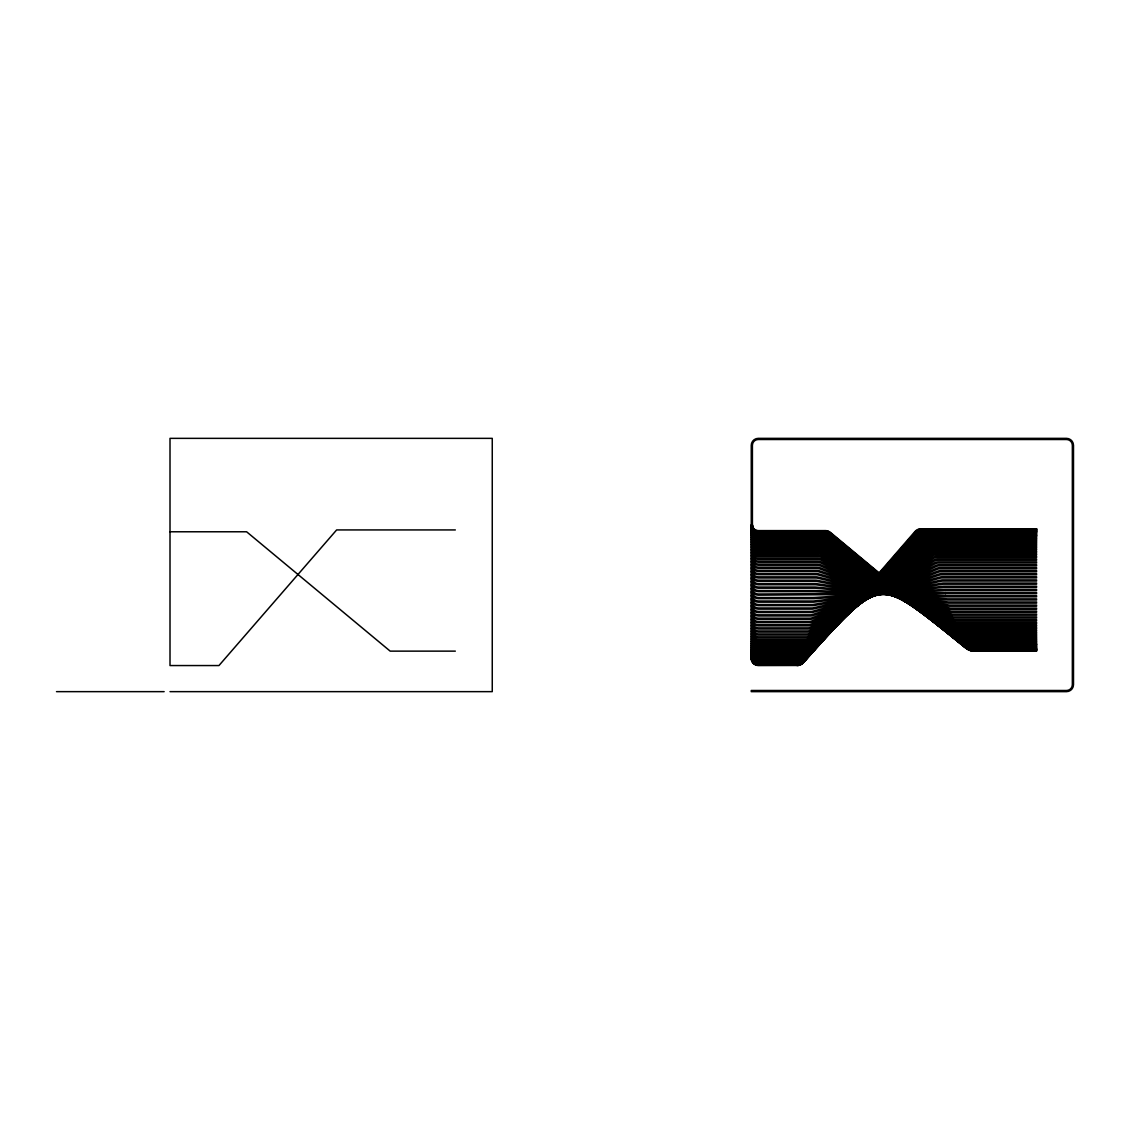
<?xml version="1.0" encoding="UTF-8"?>
<svg xmlns="http://www.w3.org/2000/svg" width="1130" height="1130" viewBox="0 0 1130 1130"><rect width="100%" height="100%" fill="white"/><g stroke="black" fill="none" stroke-linecap="round" stroke-linejoin="round"><path stroke-width="1.5" d="M878.9 573.08L914.919 531.566A8.136 8.136 0 0 1 921.063 528.769L1036.577 528.769L1036.577 536.524L928.803 536.524A6.978 6.978 0 0 0 923.874 538.572L889.607 572.896M806.636 658.126L811.015 653.084M816.467 646.798L819.744 643.027M827.386 634.227L829.561 631.698M879.776 573.842L885.242 567.557M887.417 565.028L892.884 558.743M897.248 553.714L915.794 532.329M879.663 573.094L915.823 531.637A8.136 8.136 0 0 1 921.953 528.84L1036.577 528.84M820.267 642.97L802.738 663.07A6.978 6.978 0 0 1 797.483 665.471L758.23 665.556A6.978 6.978 0 0 1 751.252 658.578L751.252 445.319A6.978 6.978 0 0 1 758.23 438.355L1066.522 438.355A6.978 6.978 0 0 1 1073.5 445.319L1073.5 684.681A6.978 6.978 0 0 1 1066.522 691.645L751.252 691.645L751.252 690.486L1066.522 690.486A5.805 5.805 0 0 0 1072.342 684.681L1072.342 445.319A5.805 5.805 0 0 0 1066.522 439.514L758.23 439.514A5.805 5.805 0 0 0 752.41 445.319L752.41 527.964M827.937 634.17L830.126 631.656M880.538 573.856L883.815 570.099M889.296 563.814L916.698 532.4A6.978 6.978 0 0 1 921.218 530.041M879.31 574.421L916.713 531.863A8.136 8.136 0 0 1 922.829 529.094L1036.577 529.094M836.2 625.257L803.19 662.816A6.978 6.978 0 0 1 797.964 665.189L758.23 665.189A6.978 6.978 0 0 1 751.252 658.211M880.185 575.184L917.588 532.625A6.978 6.978 0 0 1 922.829 530.253L1036.577 530.253M806.1 657.886L808.303 655.4M817.145 645.442L819.349 642.956M880.072 574.534L917.617 532.244A8.136 8.136 0 0 1 923.69 529.504L1036.577 529.504M838.983 622.588L803.656 662.392A6.978 6.978 0 0 1 798.444 664.737L758.23 664.737A6.978 6.978 0 0 1 751.252 657.759M882.05 574.068L901.924 551.68M904.127 549.194L918.478 533.021A6.978 6.978 0 0 1 922.97 530.705M880.835 574.704L918.506 532.781A8.136 8.136 0 0 1 924.566 530.083L1036.577 530.083M838.474 623.562L804.108 661.784A6.978 6.978 0 0 1 798.924 664.101L758.23 664.101A5.805 5.805 0 0 1 757.171 663.932M885.016 571.78L892.771 563.15M897.206 558.22L919.382 533.558A6.978 6.978 0 0 1 924.566 531.255L1036.577 531.255M803.713 660.217L807.046 656.572M811.495 651.685L821.51 640.724M880.482 576.13L919.41 533.473A8.136 8.136 0 0 1 925.428 530.832L1036.577 530.832M846.85 614.692L804.574 661.008A6.978 6.978 0 0 1 799.419 663.282L758.23 663.282A6.978 6.978 0 0 1 751.252 656.304M882.445 575.693L920.272 534.264A6.978 6.978 0 0 1 925.428 531.99L1036.577 531.99M811.99 650.852L804.179 659.27A5.805 5.805 0 0 1 799.913 661.121M825.394 636.444L829.858 631.642M882.346 575.17L920.314 534.321A8.136 8.136 0 0 1 926.275 531.736L1036.577 531.736M844.11 618.011L805.026 660.061A6.978 6.978 0 0 1 799.913 662.279L758.23 662.279A6.978 6.978 0 0 1 751.252 655.315M883.194 575.961L921.176 535.111A6.978 6.978 0 0 1 926.275 532.894M808.275 654.298L804.645 658.14A5.805 5.805 0 0 1 800.421 659.948M814.349 647.9L817.993 644.072M819.208 642.786L826.496 635.116M882.361 576.258L921.218 535.323A8.136 8.136 0 0 1 927.123 532.781L1036.577 532.781M852.839 609.042L805.478 658.945A6.978 6.978 0 0 1 800.421 661.121L758.23 661.121A5.805 5.805 0 0 1 752.82 657.448M883.208 577.063L922.066 536.129A6.978 6.978 0 0 1 927.123 533.953L1036.577 533.996M808.755 653.084L805.097 656.855A5.805 5.805 0 0 1 800.93 658.606L758.23 658.606A5.805 5.805 0 0 1 752.509 653.86M813.628 648.069L819.73 641.798M828.262 633.026L830.705 630.512M883.123 576.597L922.137 536.468A8.136 8.136 0 0 1 927.97 533.996M855.919 606.245L805.93 657.66A6.978 6.978 0 0 1 800.93 659.779L758.23 659.779A6.978 6.978 0 0 1 751.252 652.801M883.957 577.402L922.97 537.273A6.978 6.978 0 0 1 927.97 535.168L1036.577 535.168M806.792 654.171L820.253 640.696M821.468 639.467L833.714 627.207M882.657 578.193L923.055 537.753A8.136 8.136 0 0 1 928.803 535.366L1036.577 535.366M860.227 602.304L806.382 656.219A6.978 6.978 0 0 1 801.452 658.267L758.23 658.267A6.978 6.978 0 0 1 751.252 651.29M820.761 639.467L806.015 653.79A5.805 5.805 0 0 1 801.975 655.428L758.23 655.428A5.805 5.805 0 0 1 752.509 650.682M830.592 629.918L840.423 620.356M883.42 578.574L923.973 539.18A8.136 8.136 0 0 1 929.637 536.877L1036.577 536.877L1036.577 538.05L929.637 538.05A6.978 6.978 0 0 0 924.778 540.013L885.468 578.221M857.204 605.68L806.834 654.623A6.978 6.978 0 0 1 801.975 656.601L758.23 656.601A6.978 6.978 0 0 1 751.252 649.623M821.284 638.111L806.481 652.024A5.805 5.805 0 0 1 802.498 653.606L758.23 653.606A5.805 5.805 0 0 1 752.41 647.787M823.742 635.795L832.386 627.687M837.316 623.054L844.717 616.09M850.89 610.299L854.591 606.824M884.183 578.998L924.891 540.747A8.136 8.136 0 0 1 930.456 538.544L1036.577 538.544L1036.577 539.702L930.456 539.702A6.978 6.978 0 0 0 925.682 541.595L886.217 578.687M860.311 603.025L807.272 652.872A6.978 6.978 0 0 1 802.498 654.764L758.23 654.764A6.978 6.978 0 0 1 751.252 647.787M836.652 623.195L806.933 650.117A5.805 5.805 0 0 1 803.034 651.615L758.23 651.615A5.805 5.805 0 0 1 752.41 645.809M844.082 616.471L846.568 614.226M884.945 579.45L925.823 542.442A8.136 8.136 0 0 1 931.275 540.338L1036.577 540.338L1036.577 541.496L931.275 541.496A6.978 6.978 0 0 0 926.6 543.304L886.965 579.196M864.676 599.38L807.724 650.979A6.978 6.978 0 0 1 803.034 652.787L758.23 652.787A6.978 6.978 0 0 1 751.252 645.809M835.988 623.195L807.385 648.055A5.805 5.805 0 0 1 803.571 649.482L758.23 649.482A5.805 5.805 0 0 1 752.41 643.676M838.474 621.034L842.203 617.785M852.147 609.141L855.876 605.892M886.965 578.871L926.755 544.264A8.136 8.136 0 0 1 932.095 542.273L1036.577 542.273L1036.577 543.431L932.095 543.431A6.978 6.978 0 0 0 927.518 545.14L887.728 579.747M865.354 599.197L808.148 648.945A6.978 6.978 0 0 1 803.571 650.654L758.23 650.654A6.978 6.978 0 0 1 751.252 643.676M840.296 618.873L807.837 645.866A5.805 5.805 0 0 1 804.122 647.207L758.23 647.207A5.805 5.805 0 0 1 752.41 641.402M845.297 614.72L850.283 610.567M886.499 580.467L927.688 546.214A8.136 8.136 0 0 1 932.9 544.335L1036.577 544.335L1036.577 545.493L932.9 545.493A6.978 6.978 0 0 0 928.436 547.104L888.491 580.326M867.261 597.968L808.586 646.77A6.978 6.978 0 0 1 804.122 648.38L758.23 648.38A6.978 6.978 0 0 1 751.252 641.402M842.486 616.486L808.289 643.549A5.805 5.805 0 0 1 804.687 644.806L758.23 644.806A5.805 5.805 0 0 1 752.41 638.987M887.615 580.749L928.648 548.276A8.136 8.136 0 0 1 933.691 546.51L1036.577 546.51L1036.577 547.683L933.691 547.683A6.978 6.978 0 0 0 929.369 549.18L888.335 581.668M869.182 596.824L809.009 644.453A6.978 6.978 0 0 1 804.687 645.965L758.23 645.965A6.978 6.978 0 0 1 751.252 638.987M845.819 613.279L808.727 641.106A5.805 5.805 0 0 1 805.238 642.264L758.23 642.264A5.805 5.805 0 0 1 752.41 636.444M849.944 610.2L854.054 607.107M888.392 581.343L929.609 550.437A8.136 8.136 0 0 1 934.482 548.813L1036.577 548.813L1036.577 549.971L934.482 549.971A6.978 6.978 0 0 0 930.301 551.369L889.098 582.275M869.86 596.697L809.433 642.024A6.978 6.978 0 0 1 805.238 643.422L758.23 643.422A6.978 6.978 0 0 1 751.252 636.444M854.69 606.358L809.165 638.535A5.805 5.805 0 0 1 805.817 639.594L758.23 639.594A5.805 5.805 0 0 1 752.41 633.789M858.828 603.434L861.597 601.485M889.183 581.978L930.569 552.725A8.136 8.136 0 0 1 935.273 551.228L1036.577 551.228L1036.577 552.386L935.273 552.386A6.978 6.978 0 0 0 931.247 553.672L889.861 582.925M869.168 597.558L809.843 639.481A6.978 6.978 0 0 1 805.817 640.767L758.23 640.767A6.978 6.978 0 0 1 751.252 633.789M852.557 607.403L809.603 635.851A5.805 5.805 0 0 1 806.396 636.826L758.23 636.826A5.805 5.805 0 0 1 752.41 631.006M889.974 582.628L931.558 555.098A8.136 8.136 0 0 1 936.05 553.742L1036.577 553.742L1036.577 554.915L936.05 554.915A6.978 6.978 0 0 0 932.194 556.073L890.624 583.603M869.832 597.36L810.238 636.826A6.978 6.978 0 0 1 806.396 637.984L758.23 637.984A6.978 6.978 0 0 1 751.252 631.006M851.794 607.333L810.026 633.068A5.805 5.805 0 0 1 806.975 633.93L758.23 633.93A5.805 5.805 0 0 1 752.41 628.125M890.779 583.306L932.547 557.57A8.136 8.136 0 0 1 936.812 556.356L1036.577 556.356L1036.577 557.528L936.812 557.528A6.978 6.978 0 0 0 933.154 558.559L891.386 584.295M871.894 596.315L810.634 634.057A6.978 6.978 0 0 1 806.975 635.102L758.23 635.102A6.978 6.978 0 0 1 751.252 628.125M860.806 601.527L810.436 630.187A5.805 5.805 0 0 1 807.569 630.95L758.23 630.95A5.805 5.805 0 0 1 752.41 625.13M891.584 584.012L933.549 560.127A8.136 8.136 0 0 1 937.575 559.067L1036.577 559.067L1036.577 560.226L937.575 560.226A6.978 6.978 0 0 0 934.129 561.144L892.149 585.029M875.369 594.578L811.015 631.204A6.978 6.978 0 0 1 807.569 632.108L758.23 632.108A6.978 6.978 0 0 1 751.252 625.13M857.246 603.053L810.846 627.221A5.805 5.805 0 0 1 808.162 627.87L758.23 627.87A5.805 5.805 0 0 1 752.41 622.065M858.786 602.248L861.879 600.637M892.813 584.521L934.567 562.768A8.136 8.136 0 0 1 938.324 561.85L1036.577 561.85L1036.577 563.023L938.324 563.023A6.978 6.978 0 0 0 935.103 563.799L893.35 585.552M873.25 596.019L811.382 628.252A6.978 6.978 0 0 1 808.162 629.029L758.23 629.029A6.978 6.978 0 0 1 751.252 622.065M864.097 599.225L811.255 624.156A5.805 5.805 0 0 1 808.769 624.706L758.23 624.706A5.805 5.805 0 0 1 752.41 618.901M893.632 585.298L935.598 565.494A8.136 8.136 0 0 1 939.072 564.718L1036.577 564.718L1036.577 565.876L939.072 565.876A6.978 6.978 0 0 0 936.106 566.554L895.68 585.608M878.589 593.674L811.75 625.201A6.978 6.978 0 0 1 808.769 625.879L758.23 625.879A6.978 6.978 0 0 1 751.252 618.901M856.964 601.909L811.637 621.02A5.805 5.805 0 0 1 809.391 621.472L758.23 621.472A5.805 5.805 0 0 1 752.41 615.666M858.518 601.245L864.775 598.603M894.466 586.089L936.657 568.291A8.136 8.136 0 0 1 939.821 567.656L1036.577 567.656L1036.577 568.814L939.821 568.814A6.978 6.978 0 0 0 937.109 569.365L894.918 587.162M879.281 593.744L812.089 622.093A6.978 6.978 0 0 1 809.391 622.644L758.23 622.644A6.978 6.978 0 0 1 751.252 615.666M867.021 597.403L812.032 617.813A5.805 5.805 0 0 1 809.998 618.181L758.23 618.181A5.805 5.805 0 0 1 752.41 612.361M895.299 586.894L937.716 571.144A8.136 8.136 0 0 1 940.556 570.636L1036.577 570.636L1036.577 571.808L940.556 571.808A6.978 6.978 0 0 0 938.126 572.246L895.709 587.981M879.988 593.815L812.428 618.901A6.978 6.978 0 0 1 809.998 619.339L758.23 619.339A6.978 6.978 0 0 1 751.252 612.361M874.013 594.818L812.399 614.536A5.805 5.805 0 0 1 810.634 614.819L758.23 614.819A5.805 5.805 0 0 1 752.41 608.999M896.132 587.727L938.804 574.068A8.136 8.136 0 0 1 941.276 573.687L1036.577 573.687L1036.577 574.845L941.276 574.845A6.978 6.978 0 0 0 939.157 575.184L896.5 588.843M880.694 593.9L812.753 615.652A6.978 6.978 0 0 1 810.634 615.977L758.23 615.977A6.978 6.978 0 0 1 751.252 608.999M860.438 598.406L812.767 611.217A5.805 5.805 0 0 1 811.255 611.415L758.23 611.415A5.805 5.805 0 0 1 752.41 605.595M862.02 597.968L868.377 596.259M896.98 588.575L939.892 577.049A8.136 8.136 0 0 1 941.996 576.766L1036.577 576.766L1036.577 577.924L941.996 577.924A6.978 6.978 0 0 0 940.188 578.164L898.873 589.267M881.4 593.97L813.063 612.333A6.978 6.978 0 0 1 811.255 612.573L758.23 612.573A6.978 6.978 0 0 1 751.252 605.595M867.473 596.033L813.12 607.841A5.805 5.805 0 0 1 811.891 607.968L758.23 607.968A5.805 5.805 0 0 1 752.41 602.149M897.841 589.45L940.993 580.071A8.136 8.136 0 0 1 942.717 579.888L1036.577 579.888L1036.577 581.046L942.717 581.046A6.978 6.978 0 0 0 941.248 581.216L898.082 590.58M883.702 593.702L813.374 608.971A6.978 6.978 0 0 1 811.891 609.127L758.23 609.127A6.978 6.978 0 0 1 751.252 602.149M861.71 596.442L813.473 604.423A5.805 5.805 0 0 1 812.527 604.494L758.23 604.494A5.805 5.805 0 0 1 752.41 598.688M866.541 595.637L871.357 594.846M898.703 590.326L942.109 583.151A8.136 8.136 0 0 1 943.437 583.038L1036.577 583.038L1036.577 584.196L943.437 584.196A6.978 6.978 0 0 0 942.307 584.295L900.497 591.202M884.409 593.857L813.671 605.567A6.978 6.978 0 0 1 812.527 605.652L758.23 605.652A6.978 6.978 0 0 1 751.252 598.688M867.204 594.903L813.826 600.962A5.805 5.805 0 0 1 813.162 601.005L758.23 601.005A5.805 5.805 0 0 1 752.41 595.185M873.674 594.154L876.908 593.787M899.565 591.216L943.239 586.244A8.136 8.136 0 0 1 944.157 586.202L1036.577 586.202L1036.577 587.36L944.157 587.36A6.978 6.978 0 0 0 943.366 587.402L901.302 592.191M886.753 593.843L813.953 602.12A6.978 6.978 0 0 1 813.162 602.163L758.23 602.163A6.978 6.978 0 0 1 751.252 595.185M814.165 597.488L872.756 593.843M900.426 592.12L944.355 589.38A8.136 8.136 0 0 1 944.864 589.366L1036.577 589.366L1036.577 590.538L944.864 590.538A6.978 6.978 0 0 0 944.44 590.552L902.121 593.179M889.098 593.985L814.236 598.646A6.978 6.978 0 0 1 813.812 598.66L758.23 598.66A6.978 6.978 0 0 1 751.252 591.696M870.171 593.377L758.23 593.999A5.805 5.805 0 0 1 752.41 588.193M902.927 593.01L945.485 592.544M889.833 594.324L758.23 595.171A6.978 6.978 0 0 1 751.252 588.193M902.941 594.182L945.499 593.702M455.334 529.928L336.641 529.928L218.952 665.556L170.008 665.556L170.008 438.355L492.256 438.355L492.256 691.645L170.008 691.645M784.517 531.439L823.954 531.439A8.136 8.136 0 0 1 829.152 533.303M170.008 531.778L246.608 531.778L390.175 651.134L455.334 651.134M752.509 530.295A5.805 5.805 0 0 0 758.23 535.055L822.64 535.055A6.978 6.978 0 0 1 827.005 536.581L964.144 646.643A6.978 6.978 0 0 0 967.93 648.154M945.584 592.544L1036.577 592.544L1036.577 593.702L945.584 593.702M813.812 597.502L758.23 597.502A5.805 5.805 0 0 1 752.41 591.696M1036.577 644.538L965.726 644.538A6.978 6.978 0 0 1 963.509 644.171M1036.577 644.736L966.659 644.736A5.805 5.805 0 0 1 963.495 643.803M1036.577 645.95L967.591 645.95A5.805 5.805 0 0 1 964.384 644.99M967.591 647.109L1036.577 647.01M1036.577 647.914L969.427 647.914A5.805 5.805 0 0 1 966.164 646.897M1036.577 648.648L970.345 648.648A5.805 5.805 0 0 1 968.862 648.465M1036.577 649.072L969.427 649.072A6.978 6.978 0 0 1 965.034 647.504L827.471 535.62A6.978 6.978 0 0 0 823.064 534.052L758.23 534.052A6.978 6.978 0 0 1 751.252 527.074M971.249 649.227L1036.577 649.227M1036.577 649.651L972.153 649.651A5.805 5.805 0 0 1 968.438 648.295L833.615 536.185M1036.577 649.976L973.043 649.891A5.805 5.805 0 0 1 969.328 648.549L830.07 532.583A8.136 8.136 0 0 0 824.872 530.705M1036.577 650.4L971.249 650.4A6.978 6.978 0 0 1 966.8 648.789L828.403 534.207A6.978 6.978 0 0 0 823.954 532.597L758.23 532.597A6.978 6.978 0 0 1 751.252 525.62M1036.577 650.809L972.153 650.809A6.978 6.978 0 0 1 967.69 649.199L828.869 533.755A6.978 6.978 0 0 0 824.406 532.145L758.23 532.145A6.978 6.978 0 0 1 751.252 525.168M56.5 691.645L164.147 691.645M864.337 592.459L814.97 590.51L758.23 590.51A5.805 5.805 0 0 1 752.41 584.704M869.253 592.657L879.098 593.038M903.703 594.013L946.488 595.708L1036.577 595.708L1036.577 596.866L946.432 596.866L905.285 595.242M890.525 594.663L814.914 591.668L758.23 591.668A6.978 6.978 0 0 1 751.252 584.704M865.057 591.484L815.818 587.077A8.136 8.136 0 0 0 815.097 587.035L758.23 587.035A5.805 5.805 0 0 1 752.41 581.23L752.41 571.498M866.696 591.626L873.264 592.219M878.194 592.657L881.471 592.953M902.799 594.86L947.124 598.829A5.805 5.805 0 0 0 947.632 598.858L1036.577 598.858L1036.577 600.016L947.632 600.016A6.978 6.978 0 0 1 947.011 599.988L907.63 596.456M892.855 595.143L815.719 588.236A6.978 6.978 0 0 0 815.097 588.207L758.23 588.207A6.978 6.978 0 0 1 751.252 581.23M877.276 592.106L816.51 583.673A8.136 8.136 0 0 0 815.38 583.603L758.23 583.603A5.805 5.805 0 0 1 752.41 577.783M906.839 596.216L947.901 601.923A5.805 5.805 0 0 0 948.706 601.965L1036.577 601.965L1036.577 603.138L948.706 603.138A6.978 6.978 0 0 1 947.745 603.067L908.322 597.601M893.533 595.538L816.34 584.832A6.978 6.978 0 0 0 815.38 584.761L758.23 584.761A6.978 6.978 0 0 1 751.252 577.783M879.649 592.021L817.174 580.326A8.136 8.136 0 0 0 815.676 580.184L758.23 580.184A5.805 5.805 0 0 1 752.41 574.379M907.588 597.261L948.692 604.96A5.805 5.805 0 0 0 949.765 605.059L1036.577 605.059L1036.577 606.217L949.765 606.217A6.978 6.978 0 0 1 948.48 606.104L909.029 598.716M895.864 596.245L816.962 581.47A6.978 6.978 0 0 0 815.676 581.357L758.23 581.357A6.978 6.978 0 0 1 751.252 574.379M877.078 590.948L817.838 577.049A8.136 8.136 0 0 0 815.987 576.837L758.23 576.837A5.805 5.805 0 0 1 752.41 571.017L752.41 564.774M908.351 598.293L949.483 607.94A5.805 5.805 0 0 0 950.81 608.095L1036.577 608.095L1036.577 609.268L950.81 609.268A6.978 6.978 0 0 1 949.214 609.07L909.721 599.804M896.556 596.725L817.569 578.179A6.978 6.978 0 0 0 815.987 577.995L758.23 577.995A6.978 6.978 0 0 1 751.252 571.017M882.742 591.894L818.487 573.828A8.136 8.136 0 0 0 816.284 573.532L758.23 573.532A5.805 5.805 0 0 1 752.41 567.726M910.752 599.762L950.288 610.878A5.805 5.805 0 0 0 951.856 611.09L1036.577 611.09L1036.577 612.248L951.856 612.248A6.978 6.978 0 0 1 949.963 611.994L912.08 601.344M898.901 597.643L818.177 574.958A6.978 6.978 0 0 0 816.284 574.69L758.23 574.69A6.978 6.978 0 0 1 751.252 567.726M881.81 591.145L819.123 570.692A8.136 8.136 0 0 0 816.609 570.297L758.23 570.297A5.805 5.805 0 0 1 752.41 564.477M886.753 592.756L895.002 595.439M909.848 600.284L951.093 613.731A5.805 5.805 0 0 0 952.901 614.028L1036.577 614.028L1036.577 615.186L952.901 615.186A6.978 6.978 0 0 1 950.74 614.833L912.786 602.474M901.246 598.702L818.77 571.808A6.978 6.978 0 0 0 816.609 571.455L758.23 571.455A6.978 6.978 0 0 1 751.252 564.477M885.835 592.078L819.744 567.641A8.136 8.136 0 0 0 816.919 567.133L758.23 567.133A5.805 5.805 0 0 1 752.41 561.327M910.611 601.245L951.912 616.528A5.805 5.805 0 0 0 953.932 616.881L1036.577 616.881L1036.577 618.053L953.932 618.053A6.978 6.978 0 0 1 951.502 617.616L915.159 604.169M901.952 599.281L819.349 568.729A6.978 6.978 0 0 0 816.919 568.291L758.23 568.291A6.978 6.978 0 0 1 751.252 561.327M882.036 590.1L820.352 564.675A8.136 8.136 0 0 0 817.258 564.054L758.23 564.054A5.805 5.805 0 0 1 752.41 558.248M888.053 592.572L892.559 594.437M915.131 603.731L952.731 619.24A5.805 5.805 0 0 0 954.949 619.678L1036.577 619.678L1036.577 620.836L954.949 620.836A6.978 6.978 0 0 1 952.293 620.314L919.199 606.669M908.661 602.332L819.914 565.749A6.978 6.978 0 0 0 817.258 565.226L758.23 565.226A6.978 6.978 0 0 1 751.252 558.248M885.751 591.145L820.945 561.794A8.136 8.136 0 0 0 817.583 561.073L758.23 561.073A5.805 5.805 0 0 1 752.41 555.254M917.405 605.482L953.579 621.867A5.805 5.805 0 0 0 955.966 622.376L1036.577 622.376L1036.577 623.548L955.966 623.548A6.978 6.978 0 0 1 953.099 622.927L919.933 607.898M907.884 602.445L820.465 562.853A6.978 6.978 0 0 0 817.583 562.232L758.23 562.232A6.978 6.978 0 0 1 751.252 555.254M886.457 590.962L821.524 559.025A8.136 8.136 0 0 0 817.936 558.192L758.23 558.192A5.805 5.805 0 0 1 752.41 552.372M887.968 591.71L900.045 597.657M916.656 605.821L954.412 624.396A5.805 5.805 0 0 0 956.983 624.989L1036.577 624.989L1036.577 626.161L956.983 626.161A6.978 6.978 0 0 1 953.904 625.441L922.193 609.833M911.613 604.635L821.016 560.07A6.978 6.978 0 0 0 817.936 559.35L758.23 559.35A6.978 6.978 0 0 1 751.252 552.372M885.652 589.987L822.089 556.356A8.136 8.136 0 0 0 818.29 555.409L758.23 555.409A5.805 5.805 0 0 1 752.41 549.59M888.674 591.597L891.697 593.193M921.967 609.211L955.26 626.839A5.805 5.805 0 0 0 957.986 627.517L1036.577 627.517L1036.577 628.676L957.986 628.676A6.978 6.978 0 0 1 954.723 627.87L924.453 611.839M910.837 604.635L821.552 557.387A6.978 6.978 0 0 0 818.29 556.567L758.23 556.567A6.978 6.978 0 0 1 751.252 549.59M892.418 593.193L822.64 553.799A8.136 8.136 0 0 0 818.643 552.74L758.23 552.74A5.805 5.805 0 0 1 752.41 546.934M895.454 594.917L898.477 596.626M922.744 610.327L956.121 629.17A5.805 5.805 0 0 0 958.975 629.918L1036.577 629.918L1036.577 631.091L958.975 631.091A6.978 6.978 0 0 1 955.542 630.187L928.239 614.762M916.105 607.912L822.075 554.802A6.978 6.978 0 0 0 818.643 553.912L758.23 553.912A6.978 6.978 0 0 1 751.252 546.934M890.087 591.386L823.191 551.355A8.136 8.136 0 0 0 819.01 550.197L758.23 550.197A5.805 5.805 0 0 1 752.41 544.392M894.268 593.886L897.051 595.552M923.535 611.386L956.969 631.402A5.805 5.805 0 0 0 959.963 632.221L1036.577 632.221L1036.577 633.393L959.963 633.393A6.978 6.978 0 0 1 956.376 632.405L929.905 616.556M918.747 609.889L822.598 552.358A6.978 6.978 0 0 0 819.01 551.369L758.23 551.369A6.978 6.978 0 0 1 751.252 544.392M899.169 596.555L823.728 549.039A8.136 8.136 0 0 0 819.391 547.796L758.23 547.796A5.805 5.805 0 0 1 752.41 541.976M929.905 615.921L957.845 633.52A5.805 5.805 0 0 0 960.938 634.41L1036.577 634.41L1036.577 635.568L960.938 635.568A6.978 6.978 0 0 1 957.223 634.495L934.863 620.427M922.292 612.502L823.106 550.028A6.978 6.978 0 0 0 819.391 548.954L758.23 548.954A6.978 6.978 0 0 1 751.252 541.976M884.479 586.569L824.25 546.864A8.136 8.136 0 0 0 819.773 545.522L758.23 545.522A5.805 5.805 0 0 1 752.41 539.702M888.674 589.337L891.485 591.188M895.68 593.956L899.876 596.725M930.696 617.037L958.706 635.512A5.805 5.805 0 0 0 961.913 636.473L1036.577 636.473L1036.577 637.631L961.913 637.631A6.978 6.978 0 0 1 958.071 636.487L941.262 625.399M924.453 614.325L823.615 547.838A6.978 6.978 0 0 0 819.773 546.68L758.23 546.68A6.978 6.978 0 0 1 751.252 539.702M925.851 615.243L930.061 618.011M883.745 585.312L824.759 544.815A8.136 8.136 0 0 0 820.154 543.389L758.23 543.389A5.805 5.805 0 0 1 752.509 538.629M886.556 587.247L892.177 591.103M897.785 594.959L900.596 596.88M935.711 620.991L938.522 622.913M942.731 625.808L959.582 637.377A5.805 5.805 0 0 0 962.873 638.408L1036.577 638.408L1036.577 639.566L962.873 639.566A6.978 6.978 0 0 1 958.918 638.337L949.101 631.585M929.439 618.096L824.109 545.776A6.978 6.978 0 0 0 820.154 544.547L758.23 544.547A6.978 6.978 0 0 1 751.252 537.569M880.185 581.992L825.267 542.909A8.136 8.136 0 0 0 820.549 541.397L758.23 541.397A5.805 5.805 0 0 1 752.509 536.651M883.01 583.998L892.87 591.018M899.904 596.033L905.54 600.03M913.986 606.047L918.21 609.056M943.564 627.094L960.458 639.128A5.805 5.805 0 0 0 963.834 640.202L1036.577 640.202L1036.577 641.36L963.834 641.36A6.978 6.978 0 0 1 959.78 640.074L952.745 635.06M928.803 618.025L824.603 543.855A6.978 6.978 0 0 0 820.549 542.57L758.23 542.57A6.978 6.978 0 0 1 751.252 535.592M931.629 620.031L940.075 626.034M892.149 589.902L825.776 541.157A8.136 8.136 0 0 0 820.959 539.575L758.23 539.575A5.805 5.805 0 0 1 752.509 534.815M903.435 598.208L910.498 603.392M944.398 628.28L961.333 640.724A5.805 5.805 0 0 0 964.78 641.854L1036.577 641.854L1036.577 643.027L964.78 643.027A6.978 6.978 0 0 1 961.107 641.967M940.88 627.15L825.084 542.089A6.978 6.978 0 0 0 820.959 540.733L758.23 540.733A6.978 6.978 0 0 1 751.252 533.755M957.83 639.594L960.655 641.67M882.488 581.992L826.27 539.547A8.136 8.136 0 0 0 821.369 537.908L758.23 537.908A5.805 5.805 0 0 1 752.509 533.148M886.4 584.945L892.94 589.888M896.867 592.84L903.393 597.784M911.246 603.702L913.859 605.68M921.699 611.598L924.312 613.576M949.144 632.334L951.757 634.297M955.683 637.264L962.223 642.193A5.805 5.805 0 0 0 965.726 643.366L1036.577 643.366L1036.577 651.134L973.043 651.064A6.978 6.978 0 0 1 968.58 649.439L829.335 533.487A6.978 6.978 0 0 0 824.872 531.863M952.364 636.218L825.564 540.479A6.978 6.978 0 0 0 821.369 539.067L758.23 539.067A6.978 6.978 0 0 1 751.252 532.089M880.51 579.662L826.765 538.092A8.136 8.136 0 0 0 821.778 536.397L758.23 536.397A5.805 5.805 0 0 1 752.509 531.637M883.137 581.682L894.932 590.806M898.873 593.857L905.427 598.914M914.594 606.019L918.535 609.056M956.545 638.45L963.099 643.521M957.152 640.385L826.044 539.01A6.978 6.978 0 0 0 821.778 537.555L758.23 537.555A6.978 6.978 0 0 1 751.252 530.577M959.766 642.419L962.393 644.439M860.114 562.74L827.245 536.807A8.136 8.136 0 0 0 822.202 535.055M861.427 563.785L875.891 575.184M878.533 577.261L891.669 587.642M896.938 591.795L899.565 593.872M902.192 595.934L908.76 601.132M919.283 609.423L923.224 612.545M936.375 622.913L939.002 624.989M953.466 636.402L958.734 640.555M963.269 645.611L826.524 537.711A6.978 6.978 0 0 0 822.202 536.213L758.23 536.213A6.978 6.978 0 0 1 751.252 529.236M871.244 570.594L827.725 535.677A8.136 8.136 0 0 0 823.318 533.911M875.199 573.772L879.154 576.95M880.482 578.009L891.033 586.47M898.943 592.826L912.122 603.406M924.001 612.926L926.628 615.045M930.583 618.223L933.225 620.328M947.731 631.981L950.372 634.085M836.144 541.171L828.205 534.716A8.136 8.136 0 0 0 823.064 532.894L758.23 532.894A5.805 5.805 0 0 1 752.509 528.134M838.785 543.318L861.272 561.61M863.913 563.771L867.882 566.992M870.538 569.139L889.056 584.21M902.277 594.959L916.826 606.796M927.405 615.412L930.047 617.559M934.016 620.794L937.985 624.014M940.64 626.161L944.595 629.396M828.685 533.925L848.574 550.282M852.557 553.559L856.54 556.822M859.196 559.011L887.05 581.908M892.361 586.272L895.017 588.448M899 591.725L901.641 593.9M905.624 597.177L909.608 600.44M912.263 602.629L922.871 611.344M945.429 629.89L948.084 632.066M950.74 634.241L965.331 646.247M834.477 537.711L838.46 541.016M841.13 543.219L846.441 547.626M847.783 548.728L879.719 575.17M882.375 577.374L885.044 579.577M889.028 582.882L891.697 585.086M895.68 588.391L898.35 590.595M902.333 593.9L906.331 597.205M908.986 599.409L912.984 602.714M915.639 604.931L932.942 619.254M935.612 621.458L938.267 623.661M942.265 626.966L944.92 629.17M955.57 637.984L958.226 640.187M962.223 643.493L966.221 646.798M752.41 605.398L752.41 609.141M752.41 622.418L752.41 626.303M802.272 663.155A6.978 6.978 0 0 1 797.003 665.556M916.303 531.806A6.978 6.978 0 0 1 920.343 529.97M757.171 664.2A5.805 5.805 0 0 1 752.82 660.626M799.885 663.776A5.805 5.805 0 0 1 798.091 664.27M801.424 662.872A5.805 5.805 0 0 1 797.964 664.03M754.12 662.321A5.805 5.805 0 0 1 752.82 660.358M802.78 661.615A5.805 5.805 0 0 1 799.645 663.451M757.171 663.48A5.805 5.805 0 0 1 752.509 658.818M758.23 664.101A6.978 6.978 0 0 1 751.252 657.123M803.246 661.008A5.805 5.805 0 0 1 801.848 662.152M800.125 662.802A5.805 5.805 0 0 1 798.924 662.929L758.23 662.929A5.805 5.805 0 0 1 752.509 658.183M803.289 660.64A5.805 5.805 0 0 1 799.419 662.109M758.23 662.109A5.805 5.805 0 0 1 752.82 658.437M758.23 661.121A6.978 6.978 0 0 1 751.252 654.143M758.23 659.948A5.805 5.805 0 0 1 752.509 655.202M805.563 655.4A5.805 5.805 0 0 1 801.452 657.109L758.23 657.109A5.805 5.805 0 0 1 752.509 652.349M965.529 645.809A6.978 6.978 0 0 1 962.859 644.778M966.433 647.024A6.978 6.978 0 0 1 963.735 645.95M758.23 535.055A6.978 6.978 0 0 1 751.252 528.077M968.509 647.01A5.805 5.805 0 0 1 966.588 646.685M757.171 533.784A5.805 5.805 0 0 1 752.509 529.137M751.252 526.255A6.978 6.978 0 0 0 758.23 533.233L823.516 533.233A6.978 6.978 0 0 1 827.937 534.829L965.91 648.225A6.978 6.978 0 0 0 970.345 649.821M752.41 526.255A5.805 5.805 0 0 0 758.23 532.075L823.516 532.075A8.136 8.136 0 0 1 827.541 533.134M970.755 649.213A5.805 5.805 0 0 1 968.806 648.691M756.083 531.029A5.805 5.805 0 0 1 752.41 525.62M829.618 532.866A8.136 8.136 0 0 0 824.406 530.973L758.23 530.973A5.805 5.805 0 0 1 752.41 525.168M751.252 524.885A6.978 6.978 0 0 0 758.23 531.863L825.338 531.778A6.978 6.978 0 0 1 829.787 533.388L969.484 649.524A6.978 6.978 0 0 0 973.933 651.134M752.41 524.8A5.805 5.805 0 0 0 758.23 530.606L825.338 530.606A8.136 8.136 0 0 1 830.536 532.498L970.218 648.634A5.805 5.805 0 0 0 973.933 649.976"/></g></svg>
